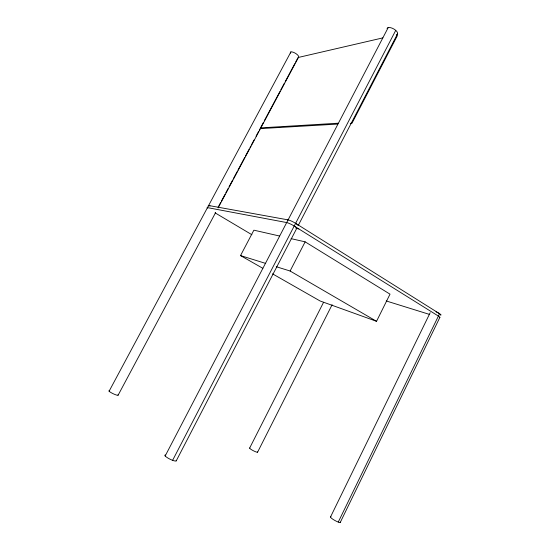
<?xml version="1.0" encoding="UTF-8"?>
<svg xmlns="http://www.w3.org/2000/svg" width="550" height="550" viewBox="0 0 550 550"><rect width="100%" height="100%" fill="white"/><g stroke="black" fill="none" stroke-linecap="round" stroke-linejoin="round"><path stroke-width="0.82" d="M338.264 522.074L439.56 313.699L295.604 223.327M340.264 522.424L439.897 317.336M330.564 516.883L430.176 312.702M272.511 273.831L320.114 300.988L376.537 321.31L390.012 294.161L305.14 241.842L291.081 238.645M257.599 452.169L332.111 304.741M249.638 448.092L323.565 302.294M276.279 266.716L290.097 271.012L305.14 241.842M172.611 460.329L395.746 30.36M176.22 460.886L296.794 228.257M298.183 225.576L397.54 33.88M165.179 455.978L388.19 27.596M262.838 268.317L240.522 255.585L253.88 230.175L279.51 236.012M218.151 207.199L220.571 202.668M221.382 201.156L225.012 194.356M225.816 192.851L228.236 188.313M229.041 186.808L232.671 180.008M233.475 178.496L237.105 171.703M237.916 170.191L244.771 157.348M245.575 155.843L249.205 149.043M250.016 147.531L250.821 146.025M251.625 144.512L254.045 139.982M256.066 136.201L258.479 131.67M259.291 130.164L260.095 128.652M260.851 127.243L263.505 122.265M264.309 120.759L279.991 91.389M280.796 89.884L284.412 83.112M285.216 81.606L294.869 63.532M295.673 62.026L298.086 57.509L382.882 37.881M118.154 395.12L215.662 212.499M218.089 207.955L298.54 57.282A4.792 1.684 30.7 0 0 294.628 52.855A4.792 1.684 30.7 0 0 290.421 53.13M109.12 391.201L290.909 51.92M338.106 123.214L260.501 127.896L261.429 128.542L337.446 124.101M350.261 123.351L351.966 123.255L397.361 35.647L396.351 34.76M208.622 205.494L288.09 219.876M298.856 228.931L295.982 228.36A6.119 0.921 27.6 0 0 294.188 226.016A6.119 0.921 27.6 0 0 286.688 222.564L207.481 207.625A4.923 0.578 28.2 0 0 207.398 208.079M240.522 255.585L265.719 263.429M386.224 300.953L429.536 314.428M290.097 271.012L376.537 321.31M215.084 212.857L251.886 234.719M294.202 226.029L438.405 316.085A5.404 0.688 25.8 0 1 439.752 317.46M340.312 522.156A5.603 0.969 29 0 1 334.572 520.3A5.603 0.969 29 0 1 330.956 516.821M176.254 460.522A6.366 1.313 26.4 0 1 169.634 459.009A6.366 1.313 26.4 0 1 165.344 454.939M117.968 394.811A5.088 0.804 25.5 0 1 113.025 393.656A5.088 0.804 25.5 0 1 109.539 390.713M257.489 451.928A4.476 0.653 27.4 0 1 253.474 450.794A4.476 0.653 27.4 0 1 249.81 447.996M208.532 205.961A4.923 0.591 28.2 0 1 210.052 205.975M287.471 220.371A6.112 0.949 27.6 0 1 291.472 221.107A6.112 0.949 27.6 0 1 298.045 225.232M387.035 28.504A5.912 2.654 28.8 0 1 393.91 29.04A5.912 2.654 28.8 0 1 397.107 34.437M436.067 311.829A5.404 0.708 25.8 0 1 440.351 314.236A5.404 0.708 25.8 0 1 440.433 315.061"/></g></svg>
